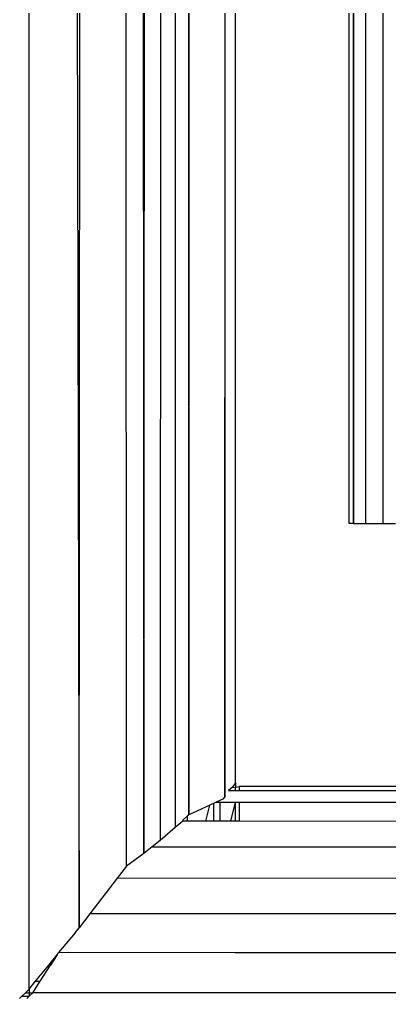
# Model space of a CAD drawing. Header units: inches. Extents: x 12 to 4610, y 7 to 3258.
# Drawn here: x 733.76 to 740.93, y 1690.38 to 1709.34 of the extents above; entities that cross this region are included whole.
import ezdxf

# ---------------------------------------------------------------- set-up
doc = ezdxf.new("R2010")
doc.units = ezdxf.units.IN
doc.header["$MEASUREMENT"] = 0

msp = doc.modelspace()

# ---------------------------------------------------------------- linework, layer by layer
for p, q in [((734.921, 1691.728), (735.48, 2594.317)), ((735.48, 2594.317), (736.171, 1693.169)), ((735.834, 1692.919), (735.48, 2594.317)), ((736.171, 1693.169), (736.778, 2594.317)), ((736.778, 2594.317), (736.486, 1693.419)), ((736.778, 2594.317), (736.777, 1693.669)), ((736.778, 2594.317), (737.041, 1693.919)), ((737.041, 1693.919), (737.645, 2594.317)), ((737.645, 2594.317), (737.74, 1694.261)), ((740.233, 2589.367), (740.233, 1699.567)), ((740.469, 2589.367), (740.469, 1699.567)), ((740.81, 1699.567), (740.81, 2589.367)), ((737.74, 1694.261), (737.949, 2194.415)), ((737.949, 1694.538), (737.949, 2194.415)), ((740.149, 1699.567), (740.149, 2144.467)), ((740.233, 1699.567), (740.149, 2144.467)), ((733.949, 1690.538), (733.949, 2142.428)), ((733.949, 2142.428), (734.921, 1691.728)), ((740.233, 1699.567), (740.149, 1699.567)), ((740.233, 1699.567), (740.469, 1699.567)), ((740.469, 1699.567), (740.81, 1699.567)), ((740.81, 1699.567), (741.049, 1699.567)), ((737.949, 1694.538), (737.88, 1694.446)), ((737.88, 1694.446), (737.949, 1694.456)), ((737.949, 1694.538), (737.949, 1694.456)), ((737.949, 1694.456), (738.02, 1694.467)), ((737.949, 1694.39), (737.949, 1694.456)), ((744.699, 1694.469), (738.02, 1694.467)), ((738.02, 1694.467), (738.02, 1694.39)), ((737.88, 1694.446), (737.814, 1694.39)), ((737.814, 1694.39), (737.949, 1694.39)), ((737.949, 1694.39), (738.02, 1694.39)), ((738.02, 1694.39), (745.556, 1694.391)), ((737.452, 1694.108), (737.041, 1693.919)), ((737.376, 1693.792), (737.452, 1694.108)), ((737.52, 1694.139), (737.452, 1694.108)), ((737.572, 1694.163), (737.52, 1694.139)), ((737.52, 1694.139), (737.52, 1693.792)), ((737.715, 1694.228), (737.572, 1694.163)), ((737.572, 1694.163), (737.645, 1694.163)), ((737.645, 1694.163), (737.645, 1693.792)), ((737.645, 1694.163), (737.945, 1694.163)), ((737.715, 1694.228), (737.74, 1694.261)), ((737.854, 1693.792), (737.945, 1694.163)), ((737.949, 1693.792), (737.945, 1694.163)), ((737.945, 1694.163), (738.02, 1694.163)), ((738.02, 1694.163), (738.02, 1693.792)), ((738.02, 1694.163), (745.556, 1694.163)), ((737.02, 1693.899), (736.935, 1693.819)), ((737.041, 1693.919), (737.02, 1693.899)), ((737.02, 1693.793), (737.02, 1693.899)), ((736.929, 1693.793), (736.777, 1693.669)), ((736.929, 1693.793), (736.935, 1693.819)), ((737.02, 1693.793), (736.929, 1693.793)), ((737.376, 1693.792), (737.02, 1693.793)), ((737.52, 1693.792), (737.376, 1693.792)), ((737.645, 1693.792), (737.52, 1693.792)), ((737.854, 1693.792), (737.645, 1693.792)), ((737.949, 1693.792), (737.854, 1693.792)), ((738.02, 1693.792), (737.949, 1693.792)), ((745.556, 1693.788), (738.02, 1693.792)), ((736.777, 1693.669), (736.486, 1693.419)), ((736.486, 1693.419), (736.331, 1693.296)), ((735.658, 1692.689), (1637.799, 1693.296)), ((736.171, 1693.169), (735.834, 1692.919)), ((736.331, 1693.296), (736.171, 1693.169)), ((736.331, 1693.296), (1637.799, 1693.296)), ((735.834, 1692.919), (735.658, 1692.689)), ((735.658, 1692.689), (735.128, 1691.998)), ((1637.799, 1691.998), (735.658, 1692.689)), ((734.52, 1691.248), (1637.799, 1691.998)), ((735.128, 1691.998), (734.921, 1691.728)), ((1637.799, 1691.998), (735.128, 1691.998)), ((734.841, 1691.63), (734.52, 1691.248)), ((734.841, 1691.63), (734.921, 1691.728)), ((734.49, 1691.2), (734.52, 1691.248)), ((1185.91, 1690.467), (734.52, 1691.248)), ((734.33, 1691.005), (734.49, 1691.2)), ((734.49, 1691.2), (734.364, 1691.005)), ((734.073, 1690.689), (734.33, 1691.005)), ((734.162, 1690.689), (734.364, 1691.005)), ((734.364, 1691.005), (734.33, 1691.005)), ((733.949, 1690.538), (734.073, 1690.689)), ((734.02, 1690.467), (734.162, 1690.689)), ((734.073, 1690.689), (734.162, 1690.689)), ((733.879, 1690.467), (733.949, 1690.538)), ((733.949, 1690.538), (733.951, 1690.467)), ((733.764, 1690.353), (733.811, 1690.399)), ((733.811, 1690.399), (733.879, 1690.467)), ((733.811, 1690.399), (733.952, 1690.399)), ((733.879, 1690.467), (733.951, 1690.467)), ((733.952, 1690.399), (733.906, 1690.353)), ((733.951, 1690.467), (734.02, 1690.467)), ((733.951, 1690.467), (733.952, 1690.399)), ((734.02, 1690.467), (733.952, 1690.399)), ((1185.91, 1690.467), (734.02, 1690.467))]:
    msp.add_line(p, q)

doc.saveas('drawing.dxf')
